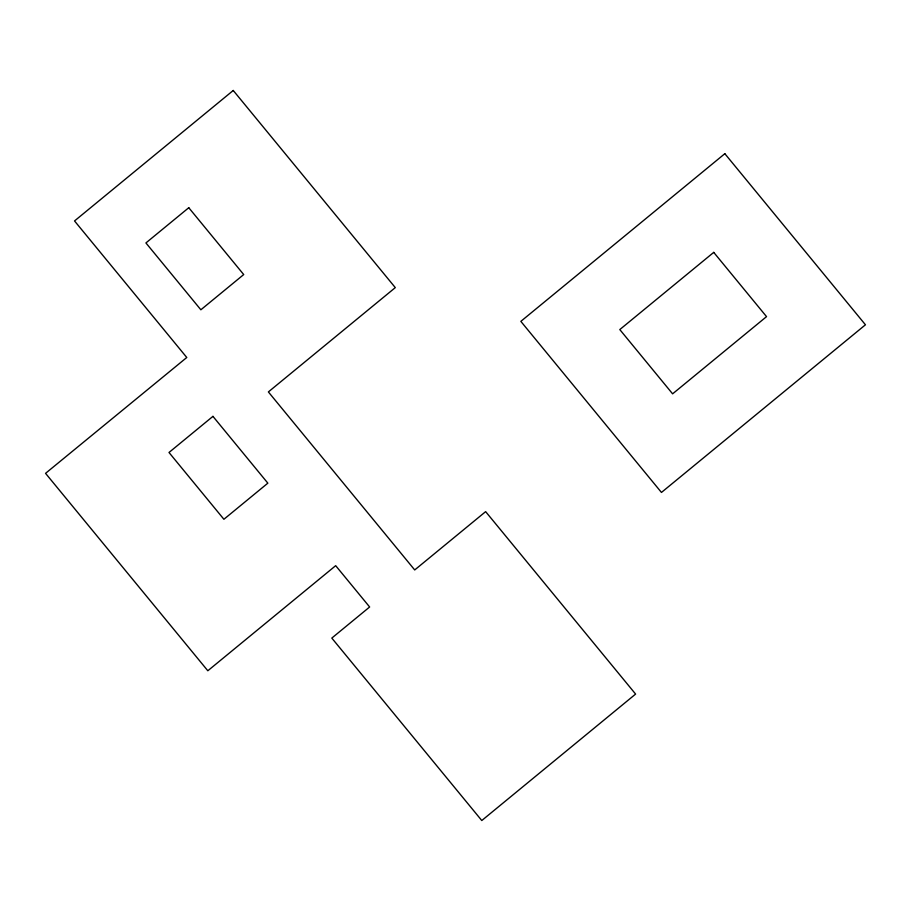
<?xml version="1.0" encoding="UTF-8"?>
<svg xmlns="http://www.w3.org/2000/svg" width="911" height="911" viewBox="0 0 911 911"><rect width="100%" height="100%" fill="white"/><g stroke="black" fill="none" stroke-linecap="round" stroke-linejoin="round"><path stroke-width="1.37" d="M233.239 90.474L74.531 220.94L186.778 357.488L45.55 473.344L207.822 670.758L335.681 565.674L369.638 606.988L331.809 638.087L481.782 820.526L635.605 694.08L485.643 511.64L414.71 569.944L268.381 391.924L395.294 287.614L233.239 90.474M188.771 207.719L145.919 242.941L200.864 309.786L243.715 274.564L188.771 207.719M212.946 416.361L169.002 452.482L223.901 519.281L267.845 483.16L212.946 416.361M724.837 153.697L520.841 321.367L661.454 492.441L865.45 324.783L724.837 153.697M713.734 252.37L619.799 329.577L672.603 393.837L766.538 316.629L713.734 252.37"/></g></svg>
